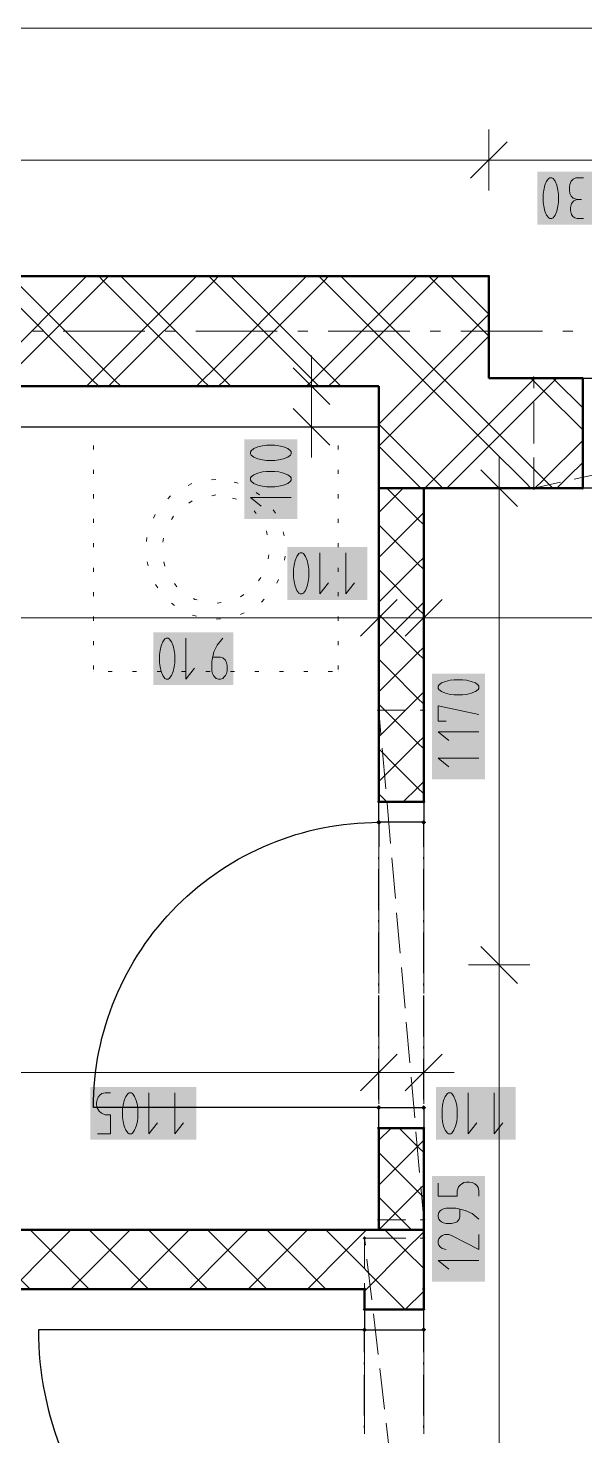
# Model space of a CAD drawing. Header units: millimetres. Extents: x 0 to 594, y 0 to 420.
# Drawn here: x 248.98 to 262.97, y 189.16 to 224.56 of the extents above; entities that cross this region are included whole.
import ezdxf

# ---------------------------------------------------------------- set-up
doc = ezdxf.new("R2010")
doc.units = ezdxf.units.MM
doc.header["$LTSCALE"] = 8
for name, color, linetype in [('PDF_Dvere', 7, 'Continuous'), ('PDF_Instalacni prizdivka do 1m', 7, 'Continuous'), ('PDF_Koty delkove', 7, 'Continuous'), ('PDF_Osy hlavni', 7, 'Continuous'), ('PDF_Preklady', 7, 'Continuous'), ('PDF_Pricky zdene', 7, 'Continuous'), ('PDF_Sanita', 7, 'Continuous'), ('PDF_Steny akusticke', 7, 'Continuous')]:
    doc.layers.add(name, color=color, linetype=linetype)

msp = doc.modelspace()

# ---------------------------------------------------------------- linework, layer by layer
at = {"layer": 'PDF_Dvere', "lineweight": 25}
for points in [[(262.918, 215.762), (263.431, 215.762), (263.431, 212.995), (262.918, 212.995)], [(258.921, 205.103), (258.921, 204.59), (257.793, 204.59), (257.793, 205.103)], [(258.921, 197.415), (258.921, 196.903), (257.793, 196.903), (257.793, 197.415)], [(258.921, 191.829), (258.921, 192.341), (257.434, 192.341), (257.434, 191.829)]]:
    msp.add_lwpolyline(points, close=True, dxfattribs=at)
for points in [[(257.793, 197.415), (250.618, 197.415, -0.414214), (257.793, 204.59), (257.793, 203.973)], [(257.434, 191.263), (257.434, 191.829), (249.235, 191.829, 0.414214), (257.434, 183.629), (257.434, 184.344)]]:
    msp.add_lwpolyline(points, format="xyb", dxfattribs=at)
for points in [[(258.921, 203.973), (258.921, 204.59)], [(257.793, 203.665), (257.793, 203.716)], [(258.921, 203.665), (258.921, 203.716)], [(257.793, 202.384), (257.793, 203.409)], [(258.921, 202.384), (258.921, 203.409)], [(257.793, 202.076), (257.793, 202.128)], [(257.793, 200.795), (257.793, 201.82)], [(258.921, 202.076), (258.921, 202.128)], [(258.921, 200.795), (258.921, 201.82)], [(257.793, 200.488), (257.793, 200.539)], [(258.921, 200.488), (258.921, 200.539)], [(257.793, 199.206), (257.793, 200.231)], [(258.921, 199.206), (258.921, 200.231)], [(257.793, 198.899), (257.793, 198.95)], [(258.921, 198.899), (258.921, 198.95)], [(257.793, 197.618), (257.793, 198.643)], [(258.921, 197.618), (258.921, 198.643)], [(258.921, 191.263), (258.921, 191.829)], [(257.434, 190.955), (257.434, 191.006)], [(258.921, 190.955), (258.921, 191.006)], [(257.434, 189.674), (257.434, 190.699)], [(258.921, 189.674), (258.921, 190.699)], [(257.434, 189.366), (257.434, 189.418)], [(258.921, 189.366), (258.921, 189.418)]]:
    msp.add_lwpolyline(points, dxfattribs=at)
at = {"layer": 'PDF_Dvere', "lineweight": 25, "transparency": 33554559}
for points in [[(257.793, 204.526), (257.729, 204.59), (257.857, 204.59), (257.793, 204.654)], [(258.921, 204.526), (258.857, 204.59), (258.985, 204.59), (258.921, 204.654)], [(257.793, 197.351), (257.729, 197.415), (257.857, 197.415), (257.793, 197.479)], [(258.921, 197.351), (258.857, 197.415), (258.985, 197.415), (258.921, 197.479)], [(257.434, 191.765), (257.37, 191.829), (257.499, 191.829), (257.434, 191.893)], [(258.921, 191.765), (258.857, 191.829), (258.985, 191.829), (258.921, 191.893)]]:
    msp.add_solid(points, dxfattribs=at)
at = {"layer": 'PDF_Instalacni prizdivka do 1m', "lineweight": 25}
msp.add_lwpolyline([(257.793, 215.557), (248.466, 215.557), (248.466, 214.532), (257.793, 214.532)], close=True, dxfattribs=at)
at = {"layer": 'PDF_Koty delkove', "lineweight": 18}
for points in [[(510.402, 224.562), (490.697, 224.562), (470.838, 224.562), (469.351, 224.562), (157.447, 224.562)], [(260.561, 222.015), (260.561, 221.246), (260.561, 220.477)], [(261.022, 221.707), (260.099, 220.785)], [(416.513, 221.246), (405.084, 221.246), (397.192, 221.246), (389.71, 221.246), (312.015, 221.246), (304.533, 221.246), (293.412, 221.246), (290.798, 221.246), (281.778, 221.246), (279.164, 221.246), (268.043, 221.246), (260.561, 221.246), (182.866, 221.246)], [(262.94, 220.8), (262.749, 220.8), (262.681, 220.765), (262.626, 220.714), (262.599, 220.629), (262.585, 220.56), (262.585, 220.491), (262.599, 220.406), (262.626, 220.339), (262.681, 220.288), (262.776, 220.253), (262.885, 220.253)], [(262.94, 219.775), (262.776, 219.775), (262.721, 219.791), (262.667, 219.826), (262.639, 219.878), (262.612, 219.979), (262.612, 220.048), (262.639, 220.15), (262.694, 220.219), (262.776, 220.253)], [(256.102, 215.557), (256.102, 216.326)], [(256.563, 215.096), (255.641, 216.019)], [(256.871, 215.557), (256.102, 215.557), (255.333, 215.557)], [(256.102, 214.532), (256.102, 215.557)], [(256.563, 214.071), (255.641, 214.994)], [(256.871, 214.532), (256.102, 214.532), (255.333, 214.532)], [(256.102, 214.532), (256.102, 213.764)], [(255.178, 214.071), (254.973, 214.071), (254.872, 214.057), (254.752, 214.03), (254.649, 213.989), (254.581, 213.935), (254.564, 213.907), (254.564, 213.853), (254.581, 213.825), (254.649, 213.771), (254.752, 213.73), (254.872, 213.702), (254.973, 213.688), (255.178, 213.688), (255.281, 213.702), (255.401, 213.73), (255.503, 213.771)], [(255.503, 213.771), (255.572, 213.825), (255.589, 213.853), (255.589, 213.907), (255.572, 213.935), (255.503, 213.989), (255.401, 214.03), (255.281, 214.057), (255.178, 214.071)], [(260.82, 212.995), (260.82, 213.764)], [(261.281, 212.534), (260.358, 213.456)], [(255.589, 212.757), (254.564, 212.757), (254.837, 212.539)], [(261.588, 212.995), (260.82, 212.995), (260.051, 212.995)], [(260.82, 182.604), (260.82, 187.729), (260.82, 201.003), (260.82, 212.995)], [(255.65, 210.748), (255.664, 210.647), (255.691, 210.527), (255.732, 210.424), (255.786, 210.355), (255.814, 210.339), (255.868, 210.339), (255.896, 210.355), (255.951, 210.424), (255.992, 210.527), (256.02, 210.647), (256.034, 210.748), (256.034, 210.953), (256.02, 211.056), (255.992, 211.175), (255.951, 211.278), (255.896, 211.347), (255.868, 211.364), (255.814, 211.364), (255.786, 211.347), (255.732, 211.278), (255.691, 211.175), (255.664, 211.056), (255.65, 210.953)], [(256.307, 211.364), (256.307, 210.339), (256.525, 210.612)], [(256.964, 211.364), (256.964, 210.339), (257.183, 210.612)], [(255.65, 210.953), (255.65, 210.748)], [(257.793, 210.5), (257.793, 209.731), (257.793, 208.962)], [(258.921, 210.5), (258.921, 209.731), (258.921, 208.962)], [(258.254, 210.192), (257.332, 209.27)], [(259.382, 210.192), (258.459, 209.27)], [(220.689, 209.731), (222.739, 209.731), (229.452, 209.731), (231.041, 209.731), (248.466, 209.731), (257.793, 209.731), (258.921, 209.731), (266.8, 209.731), (273.681, 209.731), (274.808, 209.731), (277.907, 209.731), (279.164, 209.731), (281.204, 209.731), (285.212, 209.731), (287.364, 209.731), (288.547, 209.731), (290.978, 209.731), (293.412, 209.731), (295.346, 209.731), (296.085, 209.731), (297.768, 209.731), (298.537, 209.731)], [(252.363, 208.279), (252.417, 208.21), (252.445, 208.194), (252.499, 208.194), (252.527, 208.21), (252.581, 208.279), (252.622, 208.381), (252.65, 208.501), (252.664, 208.603), (252.664, 208.808), (252.65, 208.91), (252.622, 209.03), (252.581, 209.133), (252.527, 209.201), (252.499, 209.219), (252.445, 209.219), (252.417, 209.201), (252.363, 209.133), (252.322, 209.03), (252.295, 208.91), (252.281, 208.808)], [(252.938, 209.219), (252.938, 208.194), (253.156, 208.466)], [(253.868, 209.219), (253.731, 209.048), (253.649, 208.876), (253.595, 208.638), (253.595, 208.398), (253.609, 208.33), (253.636, 208.279), (253.663, 208.245), (253.704, 208.21), (253.759, 208.194), (253.813, 208.194), (253.868, 208.21), (253.909, 208.245), (253.936, 208.279), (253.964, 208.33), (253.978, 208.398), (253.978, 208.535), (253.964, 208.603), (253.936, 208.671), (253.868, 208.723), (253.813, 208.74), (253.622, 208.74)], [(252.281, 208.808), (252.281, 208.603), (252.295, 208.501), (252.322, 208.381), (252.363, 208.279)], [(259.896, 208.176), (259.691, 208.176), (259.59, 208.162), (259.47, 208.135), (259.367, 208.094), (259.299, 208.04), (259.282, 208.012), (259.282, 207.958), (259.299, 207.93), (259.367, 207.876), (259.47, 207.835), (259.59, 207.807), (259.691, 207.793), (259.896, 207.793), (259.999, 207.807), (260.119, 207.835), (260.221, 207.876), (260.29, 207.93)], [(260.29, 207.93), (260.307, 207.958), (260.307, 208.012), (260.29, 208.04), (260.221, 208.094), (260.119, 208.135), (259.999, 208.162), (259.896, 208.176)], [(259.486, 207.136), (259.282, 207.136), (259.282, 207.519), (260.307, 207.301)], [(260.307, 206.862), (259.282, 206.862), (259.555, 206.644)], [(260.307, 206.205), (259.282, 206.205), (259.555, 205.987)], [(261.281, 200.541), (260.358, 201.464)], [(261.588, 201.003), (260.82, 201.003), (260.051, 201.003)], [(257.793, 199.066), (257.793, 198.297), (257.793, 197.528)], [(258.921, 199.066), (258.921, 198.297), (258.921, 197.528)], [(258.254, 198.758), (257.332, 197.836)], [(259.382, 198.758), (258.459, 197.836)], [(258.921, 198.297), (257.793, 198.297), (252.128, 198.297), (246.469, 198.297), (224.43, 198.297), (222.739, 198.297), (220.637, 198.297), (219.1, 198.297), (197.061, 198.297), (185.634, 198.297), (184.506, 198.297)], [(258.921, 198.297), (259.689, 198.297)], [(250.724, 196.76), (251.052, 196.76), (251.052, 197.237), (250.915, 197.237), (250.82, 197.272), (250.765, 197.323), (250.71, 197.408), (250.696, 197.476), (250.696, 197.545), (250.71, 197.613), (250.738, 197.681), (250.779, 197.732), (250.833, 197.767)], [(250.833, 197.767), (250.915, 197.785), (251.052, 197.785)], [(252.011, 197.785), (252.011, 196.76), (252.229, 197.032)], [(252.668, 197.785), (252.668, 196.76), (252.886, 197.032)], [(259.751, 197.476), (259.723, 197.596), (259.682, 197.698), (259.628, 197.767), (259.6, 197.785), (259.546, 197.785), (259.518, 197.767), (259.464, 197.698), (259.423, 197.596), (259.396, 197.476), (259.382, 197.374)], [(260.039, 197.785), (260.039, 196.76), (260.257, 197.032)], [(260.696, 197.785), (260.696, 196.76), (260.914, 197.032)], [(259.382, 197.374), (259.382, 197.169), (259.396, 197.067), (259.423, 196.947), (259.464, 196.845), (259.518, 196.776), (259.546, 196.76), (259.6, 196.76), (259.628, 196.776), (259.682, 196.845), (259.723, 196.947), (259.751, 197.067), (259.765, 197.169), (259.765, 197.374), (259.751, 197.476)], [(259.282, 195.516), (259.282, 195.188), (259.76, 195.188), (259.76, 195.325), (259.795, 195.42), (259.846, 195.475), (259.931, 195.529), (259.999, 195.543), (260.067, 195.543), (260.136, 195.529), (260.204, 195.502), (260.255, 195.461), (260.29, 195.407), (260.307, 195.325), (260.307, 195.188)], [(260.307, 194.613), (260.136, 194.75), (259.965, 194.832), (259.726, 194.886), (259.486, 194.886), (259.419, 194.872), (259.367, 194.845), (259.333, 194.818), (259.299, 194.777), (259.282, 194.722)], [(259.282, 194.722), (259.282, 194.668), (259.299, 194.613), (259.333, 194.572), (259.367, 194.545), (259.419, 194.517), (259.486, 194.503), (259.623, 194.503), (259.691, 194.517), (259.76, 194.545), (259.811, 194.613), (259.829, 194.668), (259.829, 194.859)], [(260.307, 194.229), (260.307, 193.846), (259.623, 194.202), (259.555, 194.229), (259.452, 194.229), (259.385, 194.202), (259.333, 194.161), (259.299, 194.12), (259.282, 194.065), (259.282, 194.011), (259.299, 193.956), (259.333, 193.915), (259.385, 193.873), (259.486, 193.846)], [(260.307, 193.572), (259.282, 193.572), (259.555, 193.354)]]:
    msp.add_lwpolyline(points, dxfattribs=at)
for points in [[(261.928, 220.389), (261.928, 220.184), (261.942, 220.083), (261.969, 219.963), (262.01, 219.86), (262.064, 219.791), (262.092, 219.775), (262.146, 219.775), (262.174, 219.791), (262.228, 219.86), (262.269, 219.963), (262.297, 220.083), (262.311, 220.184), (262.311, 220.389), (262.297, 220.491), (262.269, 220.611), (262.228, 220.714), (262.174, 220.783), (262.146, 220.8), (262.092, 220.8), (262.064, 220.783), (262.01, 220.714), (261.969, 220.611), (261.942, 220.491)], [(255.178, 213.414), (254.973, 213.414), (254.872, 213.4), (254.752, 213.373), (254.649, 213.332), (254.581, 213.278), (254.564, 213.25), (254.564, 213.196), (254.581, 213.168), (254.649, 213.114), (254.752, 213.073), (254.872, 213.045), (254.973, 213.031), (255.178, 213.031), (255.281, 213.045), (255.401, 213.073), (255.503, 213.114), (255.572, 213.168), (255.589, 213.196), (255.589, 213.25), (255.572, 213.278), (255.503, 213.332), (255.401, 213.373), (255.281, 213.4)], [(251.353, 197.374), (251.353, 197.169), (251.367, 197.067), (251.395, 196.947), (251.436, 196.845), (251.49, 196.776), (251.518, 196.76), (251.572, 196.76), (251.6, 196.776), (251.654, 196.845), (251.695, 196.947), (251.723, 197.067), (251.737, 197.169), (251.737, 197.374), (251.723, 197.476), (251.695, 197.596), (251.654, 197.698), (251.6, 197.767), (251.572, 197.785), (251.518, 197.785), (251.49, 197.767), (251.436, 197.698), (251.395, 197.596), (251.367, 197.476)]]:
    msp.add_lwpolyline(points, close=True, dxfattribs=at)
at = {"layer": 'PDF_Koty delkove', "color": 7, "lineweight": 18, "true_color": 0xffffff, "transparency": 33554559}
for points in [[(263.779, 220.954), (261.774, 220.954), (263.779, 219.621), (261.774, 219.621)], [(255.743, 212.22), (255.743, 214.225), (254.411, 212.22), (254.411, 214.225)], [(257.501, 211.518), (255.496, 211.518), (257.501, 210.185), (255.496, 210.185)], [(254.132, 209.372), (252.127, 209.372), (254.132, 208.04), (252.127, 208.04)], [(260.461, 205.668), (260.461, 208.33), (259.128, 205.668), (259.128, 208.33)], [(253.205, 197.938), (250.543, 197.938), (253.205, 196.606), (250.543, 196.606)], [(261.233, 197.938), (259.228, 197.938), (261.233, 196.606), (259.228, 196.606)], [(260.461, 193.035), (260.461, 195.697), (259.128, 193.035), (259.128, 195.697)]]:
    msp.add_solid(points, dxfattribs=at)
at = {"layer": 'PDF_Osy hlavni', "lineweight": 18}
for points in [[(249.348, 216.941), (249.092, 216.941)], [(251.91, 216.941), (249.86, 216.941)], [(252.679, 216.941), (252.423, 216.941)], [(255.242, 216.941), (253.192, 216.941)], [(256.01, 216.941), (255.754, 216.941)], [(258.573, 216.941), (256.523, 216.941)], [(259.342, 216.941), (259.085, 216.941)], [(261.904, 216.941), (259.854, 216.941)], [(262.673, 216.941), (262.417, 216.941)]]:
    msp.add_lwpolyline(points, dxfattribs=at)
at = {"layer": 'PDF_Preklady', "lineweight": 18}
for points in [[(262.622, 215.762), (261.688, 215.762)], [(261.688, 215.504), (261.688, 215.762)], [(261.688, 214.12), (261.688, 215.145)], [(262.622, 212.995), (261.688, 212.995), (261.688, 213.761)], [(261.688, 212.995), (262.357, 213.141)], [(262.708, 213.217), (263.709, 213.435)], [(257.846, 206.811), (257.793, 207.409), (258.47, 207.409)], [(257.793, 207.201), (257.793, 207.409)], [(258.921, 207.201), (258.921, 207.409), (258.829, 207.409)], [(257.793, 205.818), (257.793, 206.843)], [(258.921, 205.818), (258.921, 206.843)], [(257.967, 205.433), (257.877, 206.454)], [(257.793, 204.434), (257.793, 205.103), (257.793, 205.459)], [(258.921, 204.434), (258.921, 205.103), (258.921, 205.459)], [(258.088, 204.054), (257.999, 205.075)], [(257.793, 203.05), (257.793, 204.075)], [(258.921, 203.05), (258.921, 204.075)], [(258.21, 202.676), (258.12, 203.697)], [(257.793, 201.666), (257.793, 202.691)], [(258.921, 201.666), (258.921, 202.691)], [(258.331, 201.297), (258.241, 202.318)], [(257.793, 200.283), (257.793, 201.308)], [(258.921, 200.283), (258.921, 201.308)], [(258.452, 199.919), (258.362, 200.94)], [(257.793, 198.899), (257.793, 199.924)], [(258.921, 198.899), (258.921, 199.924)], [(258.574, 198.54), (258.484, 199.562)], [(257.793, 197.515), (257.793, 198.54)], [(258.921, 197.515), (258.921, 198.54)], [(258.695, 197.162), (258.605, 198.183)], [(257.793, 196.903), (257.793, 197.156)], [(257.793, 196.131), (257.793, 196.903)], [(258.921, 196.903), (258.921, 197.156)], [(258.921, 196.131), (258.921, 196.903)], [(258.816, 195.784), (258.726, 196.805)], [(257.793, 194.748), (257.793, 195.773)], [(258.921, 194.748), (258.921, 195.773)], [(258.829, 194.596), (258.921, 194.596), (258.848, 195.426)], [(258.47, 194.596), (257.793, 194.596)], [(257.455, 193.96), (257.434, 194.135)], [(257.434, 193.364), (257.434, 194.135)], [(258.47, 194.135), (257.445, 194.135)], [(258.921, 194.135), (258.829, 194.135)], [(258.921, 193.364), (258.921, 194.135)], [(257.614, 192.585), (257.496, 193.604)], [(257.434, 192.854), (257.434, 193.005)], [(258.921, 192.854), (258.921, 193.005)], [(257.434, 191.98), (257.434, 192.341), (257.434, 192.854)], [(258.921, 191.98), (258.921, 192.341), (258.921, 192.854)], [(257.774, 191.211), (257.656, 192.229)], [(257.434, 190.596), (257.434, 191.621)], [(258.921, 190.596), (258.921, 191.621)], [(257.933, 189.836), (257.815, 190.855)], [(257.434, 189.213), (257.434, 190.238)], [(258.921, 189.213), (258.921, 190.238)], [(258.093, 188.462), (257.974, 189.48)]]:
    msp.add_lwpolyline(points, dxfattribs=at)
at = {"layer": 'PDF_Preklady', "lineweight": 18, "transparency": 33554559}
for points in [[(261.734, 215.762), (261.688, 215.716), (261.688, 215.809), (261.642, 215.762)], [(261.688, 215.716), (261.642, 215.762), (261.734, 215.762), (261.688, 215.809)], [(261.688, 212.949), (261.642, 212.995), (261.734, 212.995), (261.688, 213.041)], [(261.734, 212.995), (261.688, 212.949), (261.688, 213.041), (261.642, 212.995)], [(261.643, 212.985), (261.678, 213.04), (261.698, 212.95), (261.733, 213.005)], [(262.964, 212.995), (262.918, 212.949), (262.918, 213.041), (262.872, 212.995)], [(262.964, 212.995), (262.918, 212.949), (262.918, 213.041), (262.872, 212.995)], [(257.797, 207.363), (257.747, 207.405), (257.839, 207.413), (257.789, 207.455)], [(257.839, 207.409), (257.793, 207.363), (257.793, 207.455), (257.747, 207.409)], [(257.793, 207.363), (257.747, 207.409), (257.839, 207.409), (257.793, 207.455)], [(258.921, 207.363), (258.875, 207.409), (258.967, 207.409), (258.921, 207.455)], [(258.967, 207.409), (258.921, 207.363), (258.921, 207.455), (258.875, 207.409)], [(257.793, 205.056), (257.747, 205.103), (257.839, 205.103), (257.793, 205.149)], [(257.793, 205.056), (257.747, 205.103), (257.839, 205.103), (257.793, 205.149)], [(258.921, 205.056), (258.875, 205.103), (258.967, 205.103), (258.921, 205.149)], [(258.921, 205.056), (258.875, 205.103), (258.967, 205.103), (258.921, 205.149)], [(257.793, 196.856), (257.747, 196.903), (257.839, 196.903), (257.793, 196.949)], [(257.793, 196.856), (257.747, 196.903), (257.839, 196.903), (257.793, 196.949)], [(258.921, 196.856), (258.875, 196.903), (258.967, 196.903), (258.921, 196.949)], [(258.921, 196.856), (258.875, 196.903), (258.967, 196.903), (258.921, 196.949)], [(257.793, 194.55), (257.747, 194.596), (257.839, 194.596), (257.793, 194.642)], [(257.839, 194.596), (257.793, 194.55), (257.793, 194.642), (257.747, 194.596)], [(258.925, 194.55), (258.875, 194.592), (258.967, 194.6), (258.917, 194.642)], [(258.967, 194.596), (258.921, 194.55), (258.921, 194.642), (258.875, 194.596)], [(258.921, 194.55), (258.875, 194.596), (258.967, 194.596), (258.921, 194.642)], [(257.481, 194.135), (257.434, 194.089), (257.434, 194.181), (257.388, 194.135)], [(257.434, 194.089), (257.388, 194.135), (257.481, 194.135), (257.434, 194.181)], [(257.44, 194.089), (257.389, 194.13), (257.48, 194.14), (257.429, 194.181)], [(258.921, 194.089), (258.875, 194.135), (258.967, 194.135), (258.921, 194.181)], [(258.967, 194.135), (258.921, 194.089), (258.921, 194.181), (258.875, 194.135)], [(257.434, 192.808), (257.388, 192.854), (257.481, 192.854), (257.434, 192.9)], [(257.434, 192.808), (257.388, 192.854), (257.481, 192.854), (257.434, 192.9)], [(258.921, 192.808), (258.875, 192.854), (258.967, 192.854), (258.921, 192.9)], [(258.921, 192.808), (258.875, 192.854), (258.967, 192.854), (258.921, 192.9)], [(257.434, 192.295), (257.388, 192.341), (257.481, 192.341), (257.434, 192.387)], [(257.434, 192.295), (257.388, 192.341), (257.481, 192.341), (257.434, 192.387)], [(258.921, 192.295), (258.875, 192.341), (258.967, 192.341), (258.921, 192.387)], [(258.921, 192.295), (258.875, 192.341), (258.967, 192.341), (258.921, 192.387)]]:
    msp.add_solid(points, dxfattribs=at)
at = {"layer": 'PDF_Pricky zdene', "lineweight": 9}
for points in [[(258.408, 212.995), (257.828, 212.415), (257.793, 212.38)], [(258.921, 212.072), (258.767, 212.226), (257.998, 212.995)], [(258.767, 212.226), (257.893, 211.352), (257.793, 211.252)], [(258.921, 210.945), (258.767, 211.099), (257.853, 212.013), (257.793, 212.072)], [(258.921, 212.38), (258.767, 212.226)], [(258.767, 211.099), (257.957, 210.289), (257.793, 210.125)], [(258.921, 211.252), (258.767, 211.099)], [(258.921, 209.817), (258.767, 209.971), (257.925, 210.813), (257.793, 210.945)], [(258.767, 209.971), (258.021, 209.225), (257.793, 208.997)], [(258.921, 210.125), (258.767, 209.971)], [(258.921, 208.69), (258.767, 208.844), (257.998, 209.613), (257.793, 209.817)], [(258.921, 208.997), (258.767, 208.844), (258.085, 208.162)], [(258.921, 207.562), (258.767, 207.716), (258.07, 208.413), (257.793, 208.69)], [(258.085, 208.162), (257.793, 207.87)], [(258.921, 207.87), (258.767, 207.716), (258.15, 207.099), (257.793, 206.742)], [(258.921, 206.435), (258.767, 206.589), (258.143, 207.213), (257.793, 207.562)], [(258.921, 206.742), (258.767, 206.589), (258.214, 206.036), (257.793, 205.615)], [(258.921, 205.308), (258.767, 205.461), (258.215, 206.013), (257.793, 206.435)], [(258.921, 205.615), (258.767, 205.461), (258.408, 205.103)], [(257.998, 205.103), (257.793, 205.308)], [(258.101, 196.903), (257.793, 196.595)], [(258.921, 196.288), (258.795, 196.413), (258.767, 196.441), (258.306, 196.903)], [(258.921, 196.595), (258.792, 196.467), (258.767, 196.441), (257.793, 195.468)], [(258.921, 195.16), (258.868, 195.213), (258.767, 195.314), (257.793, 196.288)], [(258.921, 195.468), (258.856, 195.403), (258.767, 195.314), (257.793, 194.34)], [(258.613, 194.34), (257.793, 195.16)], [(249.03, 192.854), (248.056, 193.828), (247.543, 194.34)], [(250.055, 194.34), (249.542, 193.828), (248.568, 192.854)], [(250.516, 192.854), (249.542, 193.828), (249.03, 194.34)], [(251.541, 194.34), (251.028, 193.828), (250.055, 192.854)], [(252.002, 192.854), (251.028, 193.828), (250.516, 194.34)], [(253.027, 194.34), (252.515, 193.828), (251.541, 192.854)], [(253.488, 192.854), (252.515, 193.828), (252.002, 194.34)], [(254.513, 194.34), (254.001, 193.828), (253.027, 192.854)], [(254.975, 192.854), (254.001, 193.828), (253.488, 194.34)], [(256, 194.34), (255.487, 193.828), (254.513, 192.854)], [(256.461, 192.854), (255.487, 193.828), (254.975, 194.34)], [(257.486, 194.34), (256.973, 193.828), (256, 192.854)], [(257.947, 192.854), (256.973, 193.828), (256.461, 194.34)], [(258.921, 194.289), (258.459, 193.828), (257.486, 192.854)], [(258.921, 193.366), (258.459, 193.828), (257.947, 194.34)], [(258.921, 194.34), (258.921, 194.34)], [(257.486, 192.854), (257.441, 192.809), (257.434, 192.803)], [(258.921, 192.803), (258.459, 192.341), (257.947, 192.854)]]:
    msp.add_lwpolyline(points, dxfattribs=at)
at = {"layer": 'PDF_Pricky zdene', "lineweight": 50}
for points in [[(258.921, 205.103), (258.921, 207.409), (258.921, 212.995), (257.793, 212.995), (257.793, 207.409), (257.793, 205.103)], [(258.921, 205.103), (257.793, 205.103)], [(258.921, 196.903), (258.921, 194.596), (258.921, 194.34), (257.793, 194.34), (257.793, 194.596), (257.793, 196.903), (258.921, 196.903)], [(258.921, 192.854), (258.921, 194.135), (258.921, 194.34), (257.793, 194.34), (224.43, 194.34), (222.739, 194.34), (222.739, 192.854), (222.79, 192.854), (257.434, 192.854)], [(258.921, 192.854), (258.921, 192.341), (257.434, 192.341)], [(257.434, 192.854), (257.434, 192.341)]]:
    msp.add_lwpolyline(points, dxfattribs=at)
at = {"layer": 'PDF_Sanita', "lineweight": 13}
for points in [[(250.618, 214.532), (250.618, 214.532)], [(250.618, 214.532), (250.618, 214.532)], [(251.09, 214.532), (250.988, 214.532)], [(251.705, 214.532), (251.603, 214.532)], [(252.32, 214.532), (252.218, 214.532)], [(252.935, 214.532), (252.833, 214.532)], [(253.55, 214.532), (253.448, 214.532)], [(254.165, 214.532), (254.063, 214.532)], [(254.78, 214.532), (254.678, 214.532)], [(255.395, 214.532), (255.293, 214.532)], [(256.01, 214.532), (255.908, 214.532)], [(256.625, 214.532), (256.523, 214.532)], [(256.768, 214.532), (256.768, 214.532)], [(256.768, 214.532), (256.768, 214.532)], [(250.618, 213.966), (250.618, 214.069)], [(256.768, 213.966), (256.768, 214.069)], [(250.618, 213.351), (250.618, 213.454)], [(253.693, 213.215), (253.591, 213.206)], [(254.254, 213.119), (254.155, 213.146)], [(256.768, 213.351), (256.768, 213.454)], [(250.618, 212.736), (250.618, 212.839)], [(252.56, 212.8), (252.488, 212.728)], [(253.09, 213.108), (252.997, 213.064)], [(253.693, 212.824), (253.593, 212.804)], [(254.791, 212.826), (254.707, 212.884)], [(256.768, 212.736), (256.768, 212.839)], [(253.102, 212.675), (253.017, 212.618)], [(254.219, 212.718), (254.216, 212.72), (254.119, 212.739)], [(254.707, 212.353), (254.659, 212.424)], [(254.659, 212.424), (254.659, 212.424)], [(255.194, 212.366), (255.135, 212.45)], [(250.618, 212.121), (250.618, 212.224)], [(252.168, 212.329), (252.125, 212.237)], [(252.636, 212.288), (252.579, 212.203)], [(256.768, 212.121), (256.768, 212.224)], [(251.962, 211.753), (251.953, 211.651)], [(252.383, 211.74), (252.363, 211.639)], [(254.988, 211.816), (254.968, 211.917)], [(255.415, 211.795), (255.388, 211.894)], [(250.618, 211.506), (250.618, 211.609)], [(256.768, 211.506), (256.768, 211.609)], [(250.618, 210.891), (250.618, 210.994)], [(251.966, 211.141), (251.992, 211.042)], [(252.39, 211.137), (252.41, 211.036)], [(255.011, 211.213), (255.031, 211.314)], [(255.426, 211.184), (255.435, 211.286)], [(256.768, 210.891), (256.768, 210.994)], [(254.772, 210.659), (254.829, 210.745)], [(255.227, 210.605), (255.27, 210.698)], [(250.618, 210.276), (250.618, 210.379)], [(252.18, 210.567), (252.239, 210.483)], [(252.658, 210.595), (252.715, 210.509)], [(254.317, 210.262), (254.402, 210.319)], [(256.768, 210.276), (256.768, 210.379)], [(252.578, 210.102), (252.661, 210.043)], [(253.135, 210.219), (253.17, 210.195), (253.229, 210.183)], [(253.731, 210.098), (253.832, 210.118)], [(254.841, 210.13), (254.914, 210.203)], [(250.618, 209.661), (250.618, 209.764)], [(253.111, 209.801), (253.21, 209.775)], [(253.715, 209.702), (253.817, 209.711)], [(254.316, 209.817), (254.409, 209.86)], [(256.768, 209.661), (256.768, 209.764)], [(250.618, 209.046), (250.618, 209.149)], [(256.768, 209.046), (256.768, 209.149)], [(250.618, 208.431), (250.618, 208.534)], [(256.768, 208.431), (256.768, 208.534)], [(250.618, 208.382), (250.618, 208.382)], [(250.618, 208.382), (250.618, 208.382)], [(251.09, 208.382), (250.988, 208.382)], [(251.705, 208.382), (251.603, 208.382)], [(252.32, 208.382), (252.218, 208.382)], [(252.935, 208.382), (252.833, 208.382)], [(253.55, 208.382), (253.448, 208.382)], [(254.165, 208.382), (254.063, 208.382)], [(254.78, 208.382), (254.678, 208.382)], [(255.395, 208.382), (255.293, 208.382)], [(256.01, 208.382), (255.908, 208.382)], [(256.625, 208.382), (256.523, 208.382)], [(256.768, 208.382), (256.768, 208.382)], [(256.768, 208.382), (256.768, 208.382)]]:
    msp.add_lwpolyline(points, dxfattribs=at)
at = {"layer": 'PDF_Steny akusticke', "lineweight": 50}
for points in [[(260.561, 215.762), (260.561, 218.325), (231.041, 218.325)], [(231.041, 215.711), (231.041, 215.711), (231.041, 215.557), (257.793, 215.557)], [(260.561, 215.762), (261.688, 215.762), (262.918, 215.762), (262.918, 212.995), (260.561, 212.995)], [(257.793, 215.557), (257.793, 212.995), (258.921, 212.995), (260.561, 212.995)]]:
    msp.add_lwpolyline(points, dxfattribs=at)
at = {"layer": 'PDF_Steny akusticke', "lineweight": 9}
for points in [[(247.677, 215.557), (247.83, 215.711), (248.107, 215.988), (250.444, 218.325)], [(250.598, 215.711), (248.107, 218.202)], [(248.384, 215.711), (250.875, 218.202)], [(251.305, 215.557), (251.151, 215.711), (250.875, 215.988), (248.538, 218.325)], [(250.444, 215.557), (250.598, 215.711), (250.875, 215.988), (253.212, 218.325)], [(250.875, 218.202), (250.752, 218.325)], [(253.365, 215.711), (250.875, 218.202), (250.998, 218.325)], [(251.151, 215.711), (253.642, 218.202)], [(254.073, 215.557), (253.919, 215.711), (253.642, 215.988), (251.305, 218.325)], [(253.212, 215.557), (253.365, 215.711), (253.642, 215.988), (255.979, 218.325)], [(256.287, 215.557), (256.133, 215.711), (253.642, 218.202), (253.519, 218.325)], [(253.642, 218.202), (253.765, 218.325)], [(253.919, 215.711), (256.409, 218.202)], [(256.84, 215.557), (256.686, 215.711), (256.409, 215.988), (254.073, 218.325)], [(255.979, 215.557), (256.133, 215.711), (256.409, 215.988), (258.746, 218.325)], [(258.849, 215.762), (256.409, 218.202), (256.287, 218.325)], [(256.409, 218.202), (256.532, 218.325)], [(256.686, 215.711), (259.177, 218.202)], [(259.402, 215.762), (259.177, 215.988), (256.84, 218.325)], [(260.561, 216.818), (259.177, 218.202), (259.054, 218.325)], [(259.177, 218.202), (259.3, 218.325)], [(260.561, 217.372), (259.607, 218.325)], [(258.951, 215.762), (259.177, 215.988), (260.561, 217.372)], [(259.505, 215.762), (260.561, 216.818)], [(250.752, 215.557), (250.598, 215.711)], [(250.998, 215.557), (251.151, 215.711)], [(253.519, 215.557), (253.365, 215.711)], [(253.765, 215.557), (253.919, 215.711)], [(256.532, 215.557), (256.686, 215.711)], [(258.849, 212.995), (257.793, 214.051), (259.177, 215.434), (259.454, 215.711), (259.505, 215.762)], [(259.402, 212.995), (259.177, 213.22), (257.793, 214.604), (258.9, 215.711), (258.951, 215.762)], [(259.505, 212.995), (260.561, 214.051), (259.177, 215.434), (258.9, 215.711), (258.849, 215.762)], [(258.951, 212.995), (259.177, 213.22), (260.561, 214.604), (259.454, 215.711), (259.402, 215.762)], [(260.561, 214.051), (261.944, 215.434), (262.221, 215.711), (262.272, 215.762)], [(262.17, 212.995), (261.962, 213.203), (261.944, 213.22), (260.561, 214.604), (261.668, 215.711)], [(262.918, 214.461), (261.944, 215.434), (261.668, 215.711), (261.616, 215.762)], [(261.668, 215.711), (261.719, 215.762)], [(262.918, 215.014), (262.221, 215.711), (262.17, 215.762)], [(261.944, 213.22), (262.918, 214.194)], [(261.616, 212.995), (261.48, 213.132), (260.561, 214.051)], [(262.272, 212.995), (262.572, 213.294), (262.918, 213.641)], [(261.719, 212.995), (261.921, 213.197), (261.944, 213.22)]]:
    msp.add_lwpolyline(points, dxfattribs=at)

doc.saveas('drawing.dxf')
